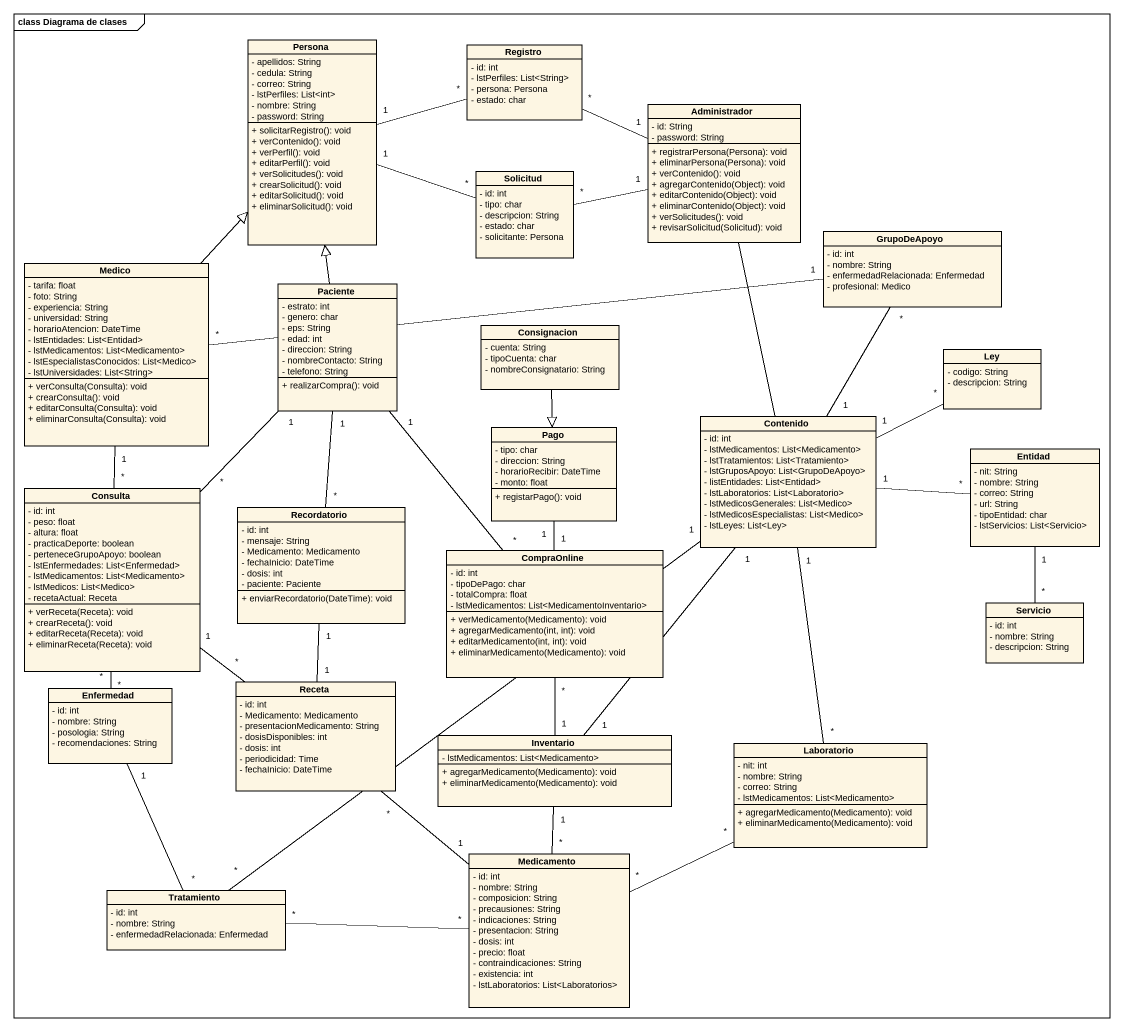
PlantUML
@startuml
mainframe class Diagrama de clases
hide circle
hide empty members
skinparam classAttributeIconSize 0
class Persona {
  - apellidos: String
  - cedula: String
  - correo: String
  - lstPerfiles: List<int>
  - nombre: String
  - password: String
  + solicitarRegistro(): void
  + verContenido(): void
  + verPerfil(): void
  + editarPerfil(): void
  + verSolicitudes(): void
  + crearSolicitud(): void
  + editarSolicitud(): void
  + eliminarSolicitud(): void
}
class Registro {
  - id: int
  - lstPerfiles: List<String>
  - persona: Persona
  - estado: char
}
class Administrador {
  - id: String
  - password: String
  + registrarPersona(Persona): void
  + eliminarPersona(Persona): void
  + verContenido(): void
  + agregarContenido(Object): void
  + editarContenido(Object): void
  + eliminarContenido(Object): void
  + verSolicitudes(): void
  + revisarSolicitud(Solicitud): void
}
class Solicitud {
  - id: int
  - tipo: char
  - descripcion: String
  - estado: char
  - solicitante: Persona
}
class GrupoDeApoyo {
  - id: int
  - nombre: String
  - enfermedadRelacionada: Enfermedad
  - profesional: Medico
}
class Medico {
  - tarifa: float
  - foto: String
  - experiencia: String
  - universidad: String
  - horarioAtencion: DateTime
  - lstEntidades: List<Entidad>
  - lstMedicamentos: List<Medicamento>
  - lstEspecialistasConocidos: List<Medico>
  - lstUniversidades: List<String>
  + verConsulta(Consulta): void
  + crearConsulta(): void
  + editarConsulta(Consulta): void
  + eliminarConsulta(Consulta): void
}
class Paciente {
  - estrato: int
  - genero: char
  - eps: String
  - edad: int
  - direccion: String
  - nombreContacto: String
  - telefono: String
  + realizarCompra(): void
}
class Consignacion {
  - cuenta: String
  - tipoCuenta: char
  - nombreConsignatario: String
}
class Ley {
  - codigo: String
  - descripcion: String
}
class Pago {
  - tipo: char
  - direccion: String
  - horarioRecibir: DateTime
  - monto: float
  + registarPago(): void
}
class Contenido {
  - id: int
  - lstMedicamentos: List<Medicamento>
  - lstTratamientos: List<Tratamiento>
  - lstGruposApoyo: List<GrupoDeApoyo>
  - listEntidades: List<Entidad>
  - lstLaboratorios: List<Laboratorio>
  - lstMedicosGenerales: List<Medico>
  - lstMedicosEspecialistas: List<Medico>
  - lstLeyes: List<Ley>
}
class Entidad {
  - nit: String
  - nombre: String
  - correo: String
  - url: String
  - tipoEntidad: char
  - lstServicios: List<Servicio>
}
class Consulta {
  - id: int
  - peso: float
  - altura: float
  - practicaDeporte: boolean
  - perteneceGrupoApoyo: boolean
  - lstEnfermedades: List<Enfermedad>
  - lstMedicamentos: List<Medicamento>
  - lstMedicos: List<Medico>
  - recetaActual: Receta
  + verReceta(Receta): void
  + crearReceta(): void
  + editarReceta(Receta): void
  + eliminarReceta(Receta): void
}
class Recordatorio {
  - id: int
  - mensaje: String
  - Medicamento: Medicamento
  - fechaInicio: DateTime
  - dosis: int
  - paciente: Paciente
  + enviarRecordatorio(DateTime): void
}
class CompraOnline {
  - id: int
  - tipoDePago: char
  - totalCompra: float
  - lstMedicamentos: List<MedicamentoInventario>
  + verMedicamento(Medicamento): void
  + agregarMedicamento(int, int): void
  + editarMedicamento(int, int): void
  + eliminarMedicamento(Medicamento): void
}
class Servicio {
  - id: int
  - nombre: String
  - descripcion: String
}
class Enfermedad {
  - id: int
  - nombre: String
  - posologia: String
  - recomendaciones: String
}
class Receta {
  - id: int
  - Medicamento: Medicamento
  - presentacionMedicamento: String
  - dosisDisponibles: int
  - dosis: int
  - periodicidad: Time
  - fechaInicio: DateTime
}
class Inventario {
  - lstMedicamentos: List<Medicamento>
  + agregarMedicamento(Medicamento): void
  + eliminarMedicamento(Medicamento): void
}
class Laboratorio {
  - nit: int
  - nombre: String
  - correo: String
  - lstMedicamentos: List<Medicamento>
  + agregarMedicamento(Medicamento): void
  + eliminarMedicamento(Medicamento): void
}
class Medicamento {
  - id: int
  - nombre: String
  - composicion: String
  - precausiones: String
  - indicaciones: String
  - presentacion: String
  - dosis: int
  - precio: float
  - contraindicaciones: String
  - existencia: int
  - lstLaboratorios: List<Laboratorios>
}
class Tratamiento {
  - id: int
  - nombre: String
  - enfermedadRelacionada: Enfermedad
}
Persona "1" -right- "*" Registro
Persona "1" -right- "*" Solicitud
Registro "*" -right- "1" Administrador
Administrador -- Contenido
Solicitud "*" -right- "1" Administrador
Medico -up-|> Persona
Medico "*" -right- "1" GrupoDeApoyo
Medico "1" -- "*" Consulta
Paciente -up-|> Persona
Paciente "1" -- "*" Consulta
Paciente "1" -- "*" CompraOnline
Consignacion --|> Pago
Contenido "1" -up- "*" GrupoDeApoyo
Contenido "1" -right- "*" Ley
Contenido "1" -right- "*" Entidad
Contenido "1" -- "*" Laboratorio
Entidad "1" -- "*" Servicio
Consulta "*" -- "*" Enfermedad
Consulta "1" -- "*" Receta
Recordatorio "*" -up- "1" Paciente
CompraOnline "1" -up- "1" Pago
CompraOnline "*" -- "1" Inventario
Enfermedad "1" -- "*" Tratamiento
Receta "1" -up- "1" Recordatorio
Receta "*" -- "1" Medicamento
Inventario "1" -up- "1" Contenido
Inventario "1" -- "*" Medicamento
Laboratorio "*" -left- "*" Medicamento
Tratamiento "*" -up- "1" Contenido
Tratamiento "*" -right- "*" Medicamento
@enduml
